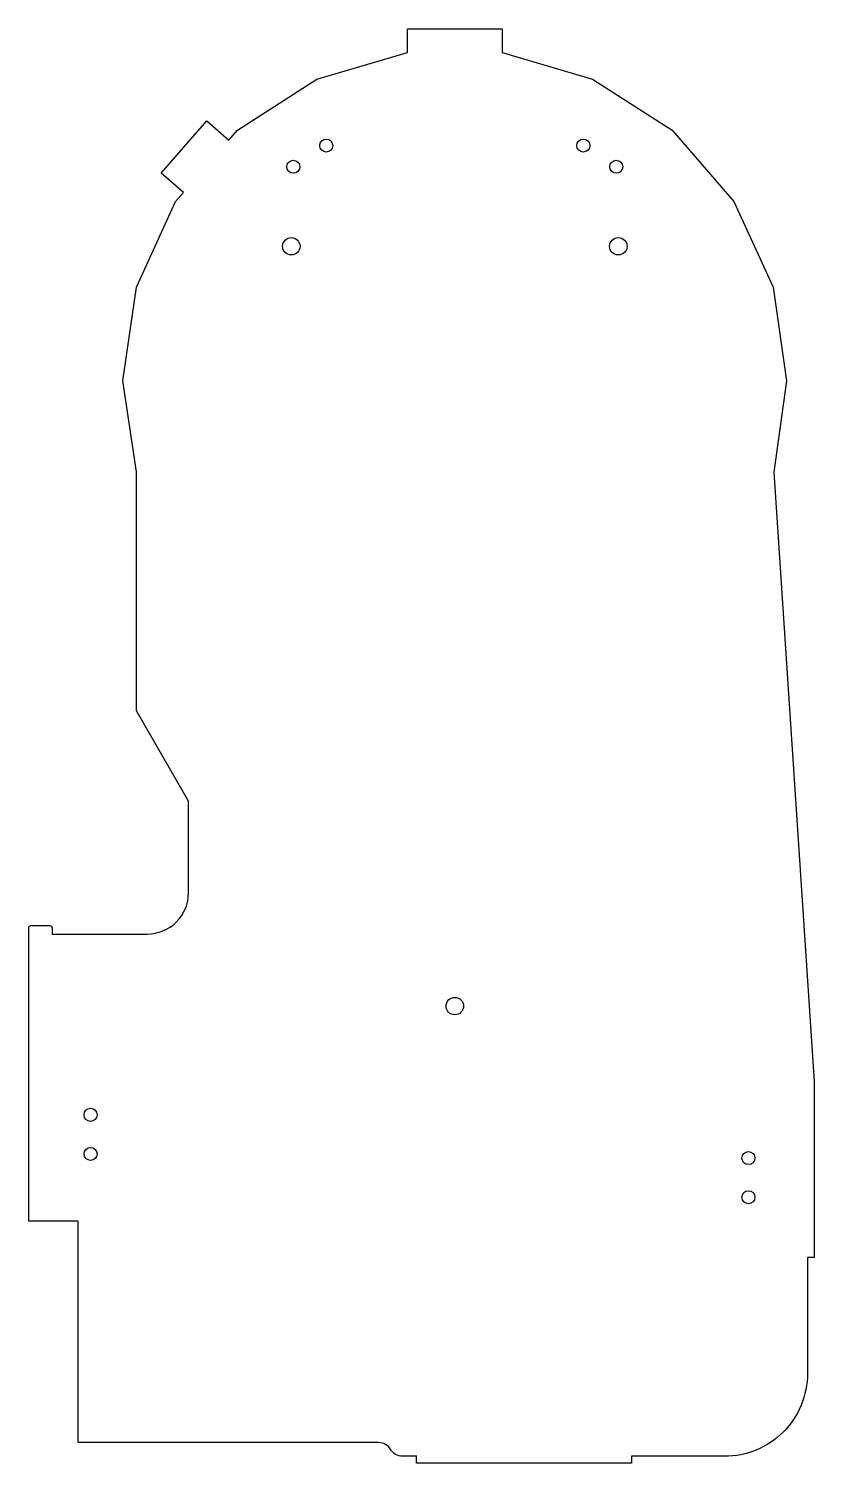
# Model space of a CAD drawing. Header units: millimetres. Extents: x -197 to 164, y -339 to 320.
import ezdxf

# ---------------------------------------------------------------- set-up
doc = ezdxf.new("R2010")
doc.units = ezdxf.units.MM
doc.layers.get('0').update_dxf_attribs({"linetype": 'CONTINUOUS'})

msp = doc.modelspace()

# ---------------------------------------------------------------- linework, layer by layer
for points in [[(-23.02, 320.29), (20.36, 320.29), (20.36, 309.34), (61.98, 297.12), (98.47, 273.67), (126.87, 240.88), (144.89, 201.43), (151.07, 158.49), (145.16, 116.48), (163.77, -163.51), (163.77, -244.51), (160.67, -244.51), (160.67, -294.51, -0.008545), (160.64, -295.92), (160.64, -297.71, -0.414214), (122.54, -335.81), (79.77, -335.81), (79.77, -339.02), (-18.86, -339.02), (-18.86, -335.81), (-18.83, -335.81), (-25.35, -335.77, -0.264134), (-30.83, -332.62, 0.265763), (-36.26, -329.51), (-174.33, -329.51), (-174.33, -227.81), (-197.03, -227.81), (-197.03, -92.91, -0.414214), (-196.03, -91.91), (-187.33, -91.91, -0.414214), (-186.33, -92.91), (-186.33, -95.81), (-142.63, -95.81, 0.414214), (-123.63, -76.81), (-123.63, -34.71), (-147.53, 6.79), (-147.53, 116.57), (-153.73, 158.49), (-147.56, 201.43), (-129.54, 240.88), (-125.95, 245.03), (-136.13, 253.85), (-115.3, 277.88), (-105.12, 269.06), (-101.13, 273.67), (-64.64, 297.12), (-23.02, 309.34)], [(79.77, -339.02), (-18.86, -339.02), (-18.86, -335.81), (-18.83, -335.81), (-25.35, -335.77, -0.264134), (-30.83, -332.62, 0.265763), (-36.26, -329.51), (-174.33, -329.51), (-174.33, -227.81), (-197.03, -227.81), (-197.03, -92.91, -0.414214), (-196.03, -91.91), (-187.33, -91.91, -0.414214), (-186.33, -92.91), (-186.33, -95.81), (-142.63, -95.81, 0.414214), (-123.63, -76.81), (-123.63, -34.71), (-147.53, 6.79), (-147.53, 116.57), (-153.73, 158.49), (-147.56, 201.43), (-129.54, 240.88), (-125.95, 245.03), (-136.13, 253.85), (-115.3, 277.88), (-105.12, 269.06), (-101.13, 273.67), (-64.64, 297.12), (-23.02, 309.34), (-23.02, 320.29), (20.36, 320.29), (20.36, 309.34), (61.98, 297.12), (98.47, 273.67), (126.87, 240.88), (144.89, 201.43), (151.07, 158.49), (145.16, 116.48), (163.77, -163.51), (163.77, -244.51), (160.67, -244.51), (160.67, -294.51, -0.008545), (160.64, -295.92), (160.64, -297.71, -0.414214), (122.54, -335.81), (79.77, -335.81)]]:
    msp.add_lwpolyline(points, format="xyb", close=True)
for centre, radius in [((-60.36, 266.58), 3), ((-60.36, 266.58), 3), ((57.69, 266.58), 3), ((57.69, 266.58), 3), ((-75.5, 256.85), 3), ((-75.5, 256.85), 3), ((72.84, 256.85), 3), ((72.84, 256.85), 3), ((-76.43, 220.29), 4), ((-76.43, 220.29), 4), ((73.77, 220.29), 4), ((73.77, 220.29), 4), ((-1.33, -128.91), 4), ((-1.33, -128.91), 4), ((-168.63, -178.86), 3), ((-168.63, -178.86), 3), ((-168.63, -196.86), 3), ((-168.63, -196.86), 3), ((133.52, -198.76), 3), ((133.52, -198.76), 3), ((133.52, -216.76), 3), ((133.52, -216.76), 3)]:
    msp.add_circle(centre, radius)

doc.saveas('drawing.dxf')
